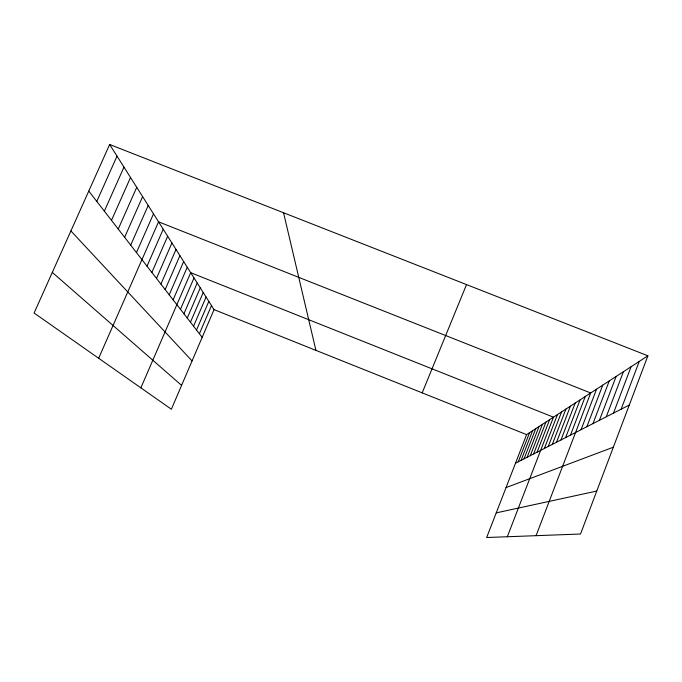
<?xml version="1.0" encoding="UTF-8"?>
<svg xmlns="http://www.w3.org/2000/svg" width="682" height="682" viewBox="0 0 682 682"><rect width="100%" height="100%" fill="white"/><g stroke="black" fill="none" stroke-linecap="round" stroke-linejoin="round"><path stroke-width="1.02" d="M613.476 413.13L631.08 366.728M621.14 409.209L639.239 361.434M647.9 355.799L580.518 534.023L486.667 537.518L526.598 434.622L647.9 355.799L109.657 144.482L34.1 313.021L171.37 409.234L214.046 309.619L109.657 144.482M592.973 423.607L609.256 380.914M599.427 420.308L616.127 376.447M606.255 416.821L623.391 371.733M565.608 437.605L580.092 399.865M570.467 435.116L585.267 396.506M536.061 535.677L590.689 392.977L158.548 221.821L98.66 358.272M581.064 429.703L596.562 389.166M586.861 426.736L602.743 385.151M544.372 448.466L557.433 414.596M548.26 446.48L561.576 411.894M552.309 444.4L565.907 409.081M556.546 442.234L570.425 406.148M560.979 439.975L575.148 403.079M524.057 458.85L535.745 428.688M527.126 457.281L539.019 426.557M530.306 455.653L542.42 424.349M533.614 453.965L545.95 422.047M537.058 452.2L549.624 419.66M507.306 536.751L553.452 417.179L190.704 272.689L140.859 387.853M518.252 461.816L529.539 432.712M521.099 460.359L532.582 430.734M422.192 392.866L466.514 284.59M193.552 326.175L206.083 297.02M196.527 330.02L208.828 301.367M199.408 333.728L211.488 305.57M180.466 309.304L194.02 277.932M183.918 313.763L197.209 282.979M187.252 318.059L200.278 287.838M190.457 322.194L203.236 292.51M169.221 294.812L183.663 261.547M173.117 299.841L187.252 267.233M160.918 284.104L176.016 249.45M165.155 289.569L179.92 255.631M147.022 266.185L163.22 229.212M151.864 272.425L167.67 236.262M156.493 278.392L171.932 242.997M136.468 252.57L153.501 213.841M124.635 237.31L142.615 196.621M130.705 245.136L148.199 205.453M118.242 229.067L136.732 187.32M104.346 211.156L123.971 167.116M111.49 220.354L130.526 177.499M96.793 201.403L117.023 156.127M515.498 463.223L629.281 405.04M506.035 487.613L613.348 447.204M496.232 512.873L596.767 491.057M214.046 309.619L526.598 434.622M52.309 272.408L181.591 385.373M70.894 230.942L192.068 360.923M88.771 191.071L202.179 337.317M283.55 212.75L315.928 350.369"/></g></svg>
